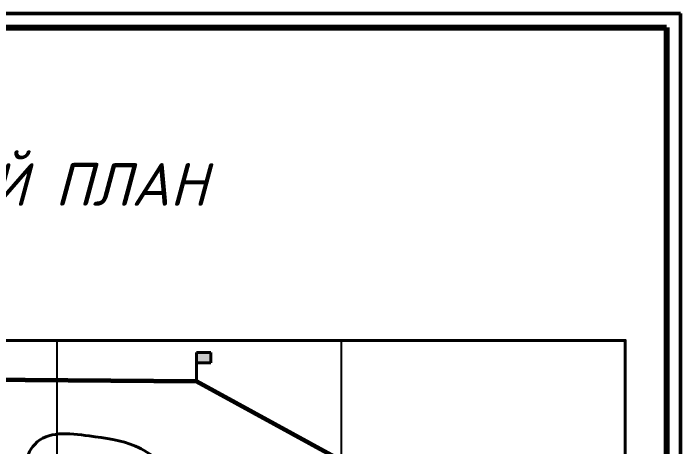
# Model space of a CAD drawing. Header units: millimetres. Extents: x 1555 to 5750, y -1109 to 1444.
# Drawn here: x 2932.6 to 3167.5, y -420.5 to -268 of the extents above; entities that cross this region are included whole.
import ezdxf

# ---------------------------------------------------------------- set-up
doc = ezdxf.new("R2010")
doc.units = ezdxf.units.MM

# ---------------------------------------------------------------- blocks, each defined once
blk = doc.blocks.new('A$C558F7F65')
at = {"lineweight": 40, "ltscale": 0.5}
for p, q in [((0, 0), (0, 10.01)), ((0, 10.01), (4.98, 10.01)), ((4.98, 10.01), (4.98, 6.42)), ((4.98, 6.42), (0, 6.42))]:
    blk.add_line(p, q, dxfattribs=at)

msp = doc.modelspace()

# ---------------------------------------------------------------- hatches: boundary and pattern name
at = {"lineweight": 40, "ltscale": 0.5}
msp.add_hatch(color=1, dxfattribs=at).paths.add_polyline_path([(2997.1052, -387.3733), (2997.1052, -390.9568), (3002.0872, -390.9568), (3002.0872, -387.3733)])

# ---------------------------------------------------------------- linework, layer by layer
at = {"color": 0}
for p, q in [((3167.5084, -267.9839), (2573.5084, -267.9839)), ((3167.5084, -1108.9839), (3167.5084, -267.9839))]:
    msp.add_line(p, q, dxfattribs=at)
at = {"color": 1, "lineweight": 50}
for p, q in [((2573.5084, -267.9839), (3167.5084, -267.9839)), ((3167.5084, -267.9839), (3167.5084, -1108.9839))]:
    msp.add_line(p, q, dxfattribs=at)
at = {"lineweight": 80}
for p, q in [((2593.5084, -272.9839), (3162.5084, -272.9839)), ((3162.5084, -272.9839), (3162.5084, -1103.9839))]:
    msp.add_line(p, q, dxfattribs=at)
at = {"lineweight": 25, "ltscale": 0.5}
for p, q in [((2947.9856, -383.0593), (2947.9856, -966.9827)), ((3047.9856, -383.0593), (3047.9856, -852.0476)), ((3147.9856, -383.0593), (3147.9856, -966.9827))]:
    msp.add_line(p, q, dxfattribs=at)
at = {"lineweight": 40, "ltscale": 0.5}
msp.add_lwpolyline([(2631.4629, -383.0593), (3147.9856, -383.0593), (3147.9856, -966.9827), (2631.4629, -966.9827)], close=True, dxfattribs=at)
at = {"color": 1, "lineweight": 60, "ltscale": 0.5}
msp.add_lwpolyline([(2631.4629, -495.5173), (2652.0075, -463.3447), (2660.709, -450.6442), (2705.9596, -425.8111), (2764.5727, -395.1126), (2876.349, -396.4649), (2997.1052, -397.3814), (3111.7897, -460.1617), (3113.6165, -581.9111), (3103.1717, -666.0911)], dxfattribs=at)
at = {"color": 26, "lineweight": 40, "ltscale": 0.5}
msp.add_spline([(2959.3108, -416.7037), (2975.6377, -420.318), (2983.3077, -424.9181), (2989.5537, -431.7086), (2990.5397, -438.6086), (2987.91, -443.6466), (2977.281, -447.261), (2958.982, -442.3325), (2943.4223, -434.0085), (2937.2859, -426.8896), (2940.1349, -419.661), (2959.3108, -416.7037)], degree=3, dxfattribs=at)

# ---------------------------------------------------------------- block references
at = {"lineweight": 30, "ltscale": 0.5}
msp.add_blockref('A$C558F7F65', (2997.1052, -397.3814), dxfattribs=at)

# ---------------------------------------------------------------- texts
at = {"color": 0, "lineweight": 20, "insert": (2801.112, -320.6784), "char_height": 15, "width": 298.835402, "attachment_point": 1}
msp.add_mtext('{\\fISOCPEUR|b0|i1|c204|p34;ГЕНЕРАЛЬНИЙ ПЛАН\\fTahoma|b0|i0|c204|p32;\\P              }', dxfattribs=at)

doc.saveas('drawing.dxf')
